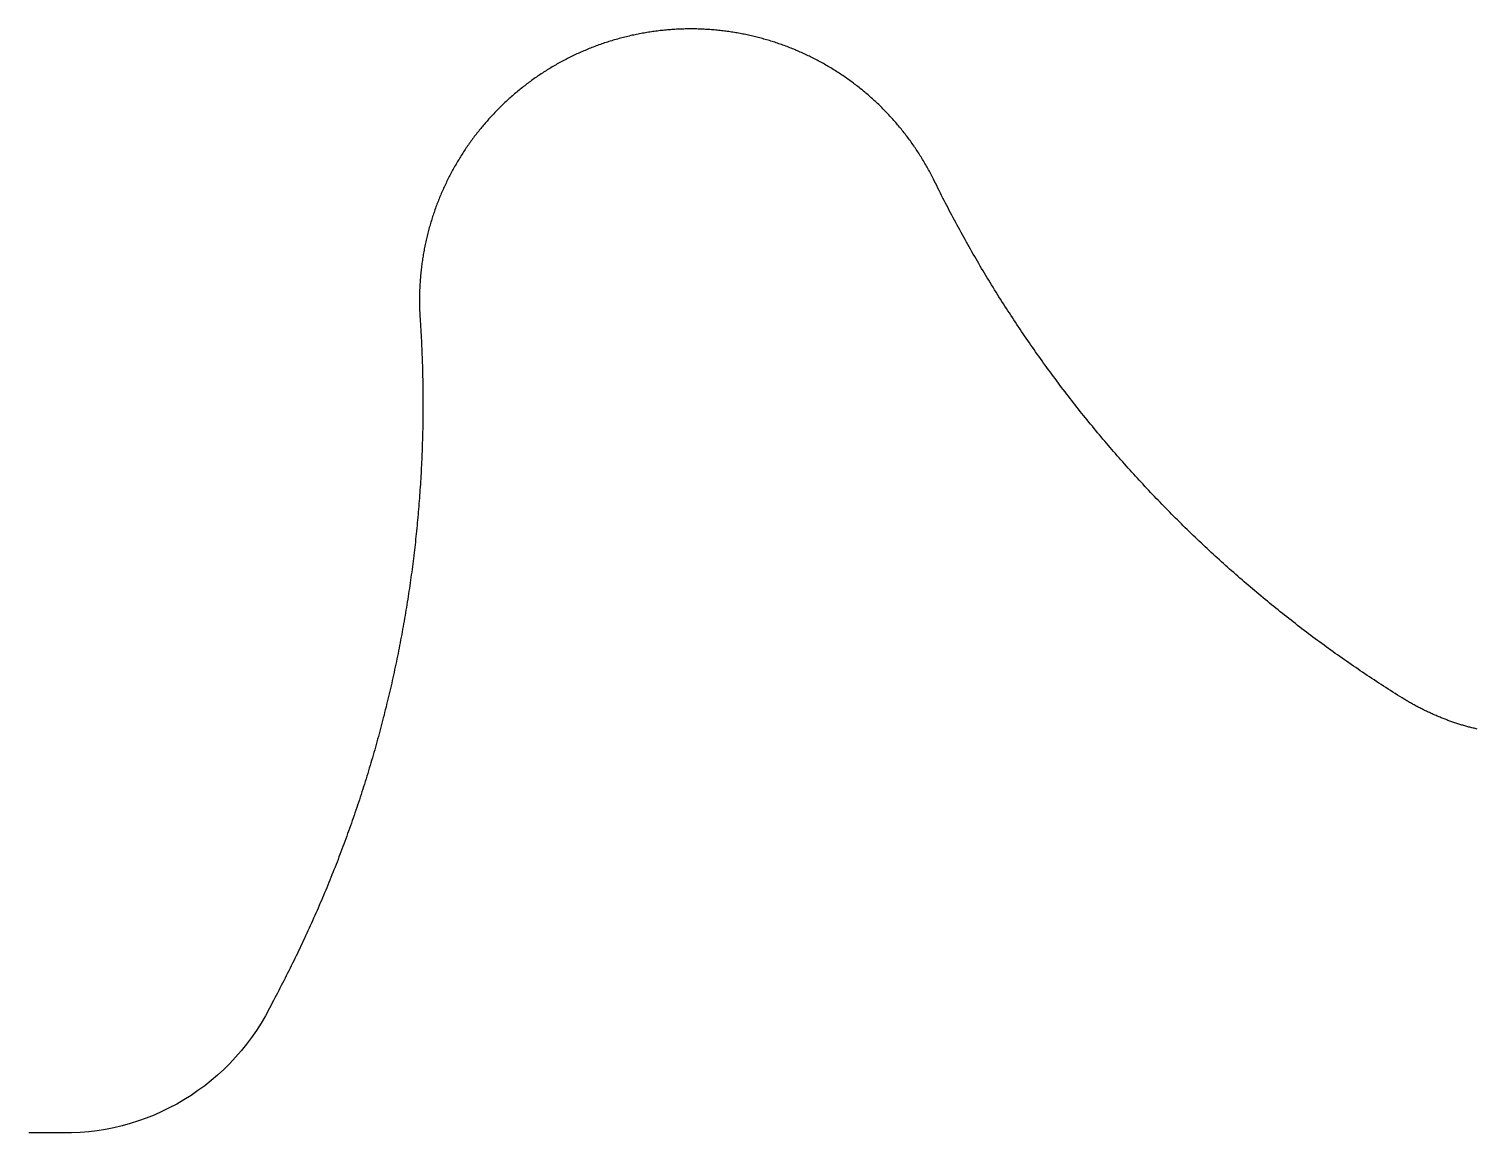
# Model space of a CAD drawing. Header units: millimetres. Extents: x 0 to 300, y 0 to 160.
# Drawn here: x 183.139 to 187.761, y 113.849 to 117.376 of the extents above; entities that cross this region are included whole.
import ezdxf

# ---------------------------------------------------------------- set-up
doc = ezdxf.new("R2010")
doc.units = ezdxf.units.MM
doc.header["$MEASUREMENT"] = 0
doc.layers.add('Layer 1', color=1, linetype='Continuous', true_color=0xff0000)

msp = doc.modelspace()

# ---------------------------------------------------------------- linework, layer by layer
at = {"layer": 'Layer 1'}
msp.add_lwpolyline([(187.7641, 115.1393), (187.7609, 115.1401), (187.7576, 115.1409), (187.7544, 115.1417), (187.7512, 115.1425), (187.7479, 115.1433), (187.7447, 115.1441), (187.7415, 115.145), (187.7382, 115.1459), (187.735, 115.1467), (187.7318, 115.1476), (187.7286, 115.1485), (187.7254, 115.1495), (187.7222, 115.1504), (187.719, 115.1514), (187.7158, 115.1523), (187.7126, 115.1533), (187.7094, 115.1543), (187.7062, 115.1553), (187.703, 115.1563), (187.6998, 115.1573), (187.6966, 115.1584), (187.6934, 115.1594), (187.6902, 115.1605), (187.6871, 115.1616), (187.6839, 115.1627), (187.6807, 115.1638), (187.6776, 115.1649), (187.6744, 115.1661), (187.6713, 115.1672), (187.6681, 115.1684), (187.665, 115.1696), (187.6618, 115.1708), (187.6587, 115.172), (187.6555, 115.1732), (187.6524, 115.1745), (187.6493, 115.1757), (187.6462, 115.177), (187.643, 115.1782), (187.6399, 115.1795), (187.6368, 115.1808), (187.6337, 115.1822), (187.6306, 115.1835), (187.6275, 115.1848), (187.6244, 115.1862), (187.6213, 115.1876), (187.6182, 115.189), (187.6152, 115.1904), (187.6121, 115.1918), (187.609, 115.1932), (187.6059, 115.1946), (187.6029, 115.1961), (187.5998, 115.1976), (187.5968, 115.1991), (187.5937, 115.2006), (187.5907, 115.2021), (187.5877, 115.2036), (187.5846, 115.2051), (187.5816, 115.2067), (187.5786, 115.2082), (187.5756, 115.2098), (187.5725, 115.2114), (187.5695, 115.213), (187.5665, 115.2146), (187.5635, 115.2163), (187.5606, 115.2179), (187.5576, 115.2196), (187.5546, 115.2212), (187.5516, 115.2229), (187.5486, 115.2246), (187.5457, 115.2264), (187.5427, 115.2281), (187.5398, 115.2298), (187.5368, 115.2316), (187.5339, 115.2333), (187.531, 115.2351), (187.528, 115.2369), (187.5251, 115.2387), (187.5176, 115.2434), (187.5101, 115.2481), (187.5025, 115.2529), (187.495, 115.2576), (187.4876, 115.2624), (187.4801, 115.2672), (187.4726, 115.2719), (187.4652, 115.2767), (187.4577, 115.2816), (187.4503, 115.2864), (187.4429, 115.2913), (187.4355, 115.2961), (187.4281, 115.301), (187.4207, 115.3059), (187.4133, 115.3108), (187.406, 115.3158), (187.3986, 115.3207), (187.3913, 115.3257), (187.384, 115.3306), (187.3767, 115.3356), (187.3694, 115.3406), (187.3621, 115.3457), (187.3548, 115.3507), (187.3476, 115.3558), (187.3403, 115.3608), (187.3331, 115.3659), (187.3258, 115.371), (187.3186, 115.3761), (187.3114, 115.3812), (187.3042, 115.3864), (187.2971, 115.3916), (187.2899, 115.3967), (187.2827, 115.4019), (187.2756, 115.4071), (187.2685, 115.4123), (187.2614, 115.4176), (187.2543, 115.4228), (187.2472, 115.4281), (187.2401, 115.4334), (187.233, 115.4387), (187.226, 115.444), (187.2189, 115.4493), (187.2119, 115.4546), (187.2049, 115.46), (187.1979, 115.4654), (187.1909, 115.4707), (187.1839, 115.4761), (187.1769, 115.4815), (187.17, 115.487), (187.163, 115.4924), (187.1561, 115.4979), (187.1492, 115.5033), (187.1423, 115.5088), (187.1354, 115.5143), (187.1285, 115.5198), (187.1216, 115.5254), (187.1148, 115.5309), (187.1079, 115.5365), (187.1011, 115.542), (187.0943, 115.5476), (187.0875, 115.5532), (187.0807, 115.5588), (187.0739, 115.5645), (187.0671, 115.5701), (187.0604, 115.5758), (187.0536, 115.5815), (187.0469, 115.5871), (187.0402, 115.5928), (187.0335, 115.5986), (187.0268, 115.6043), (187.0201, 115.61), (187.0134, 115.6158), (187.0068, 115.6216), (187.0002, 115.6273), (186.9935, 115.6331), (186.9869, 115.639), (186.9803, 115.6448), (186.9737, 115.6506), (186.9672, 115.6565), (186.9606, 115.6624), (186.9541, 115.6682), (186.9475, 115.6741), (186.941, 115.6801), (186.9345, 115.686), (186.928, 115.6919), (186.9215, 115.6979), (186.9151, 115.7038), (186.9086, 115.7098), (186.9022, 115.7158), (186.8957, 115.7218), (186.8893, 115.7278), (186.8829, 115.7339), (186.8765, 115.7399), (186.8702, 115.746), (186.8638, 115.7521), (186.8575, 115.7582), (186.8511, 115.7643), (186.8448, 115.7704), (186.8385, 115.7765), (186.8322, 115.7827), (186.8259, 115.7888), (186.8197, 115.795), (186.8134, 115.8012), (186.8072, 115.8074), (186.801, 115.8136), (186.7947, 115.8198), (186.7886, 115.826), (186.7824, 115.8323), (186.7762, 115.8386), (186.77, 115.8448), (186.7639, 115.8511), (186.7578, 115.8574), (186.7517, 115.8637), (186.7456, 115.8701), (186.7395, 115.8764), (186.7334, 115.8828), (186.7273, 115.8891), (186.7213, 115.8955), (186.7153, 115.9019), (186.7093, 115.9083), (186.7032, 115.9148), (186.6973, 115.9212), (186.6913, 115.9276), (186.6853, 115.9341), (186.6794, 115.9406), (186.6734, 115.9471), (186.6675, 115.9536), (186.6616, 115.9601), (186.6557, 115.9666), (186.6499, 115.9731), (186.644, 115.9797), (186.6381, 115.9863), (186.6323, 115.9928), (186.6265, 115.9994), (186.6207, 116.006), (186.6149, 116.0126), (186.6091, 116.0193), (186.6034, 116.0259), (186.5976, 116.0326), (186.5919, 116.0392), (186.5862, 116.0459), (186.5805, 116.0526), (186.5748, 116.0593), (186.5691, 116.066), (186.5634, 116.0727), (186.5578, 116.0795), (186.5522, 116.0862), (186.5465, 116.093), (186.5409, 116.0998), (186.5354, 116.1066), (186.5298, 116.1134), (186.5242, 116.1202), (186.5187, 116.127), (186.5131, 116.1338), (186.5076, 116.1407), (186.5021, 116.1475), (186.4967, 116.1544), (186.4912, 116.1613), (186.4857, 116.1682), (186.4803, 116.1751), (186.4749, 116.182), (186.4694, 116.189), (186.4641, 116.1959), (186.4587, 116.2029), (186.4533, 116.2098), (186.448, 116.2168), (186.4426, 116.2238), (186.4373, 116.2308), (186.432, 116.2379), (186.4267, 116.2449), (186.4214, 116.2519), (186.4162, 116.259), (186.4109, 116.266), (186.4057, 116.2731), (186.4005, 116.2802), (186.3953, 116.2873), (186.3901, 116.2944), (186.3849, 116.3016), (186.3798, 116.3087), (186.3746, 116.3158), (186.3695, 116.323), (186.3644, 116.3302), (186.3593, 116.3373), (186.3542, 116.3445), (186.3492, 116.3517), (186.3441, 116.359), (186.3391, 116.3662), (186.3341, 116.3734), (186.3291, 116.3807), (186.3241, 116.3879), (186.3191, 116.3952), (186.3141, 116.4025), (186.3092, 116.4098), (186.3043, 116.4171), (186.2994, 116.4244), (186.2945, 116.4318), (186.2896, 116.4391), (186.2847, 116.4465), (186.2799, 116.4538), (186.2751, 116.4612), (186.2702, 116.4686), (186.2655, 116.476), (186.2607, 116.4834), (186.2559, 116.4908), (186.2511, 116.4982), (186.2464, 116.5057), (186.2417, 116.5131), (186.237, 116.5206), (186.2323, 116.5281), (186.2276, 116.5356), (186.223, 116.5431), (186.2183, 116.5506), (186.2137, 116.5581), (186.2091, 116.5656), (186.2045, 116.5732), (186.1999, 116.5807), (186.1954, 116.5883), (186.1908, 116.5958), (186.1863, 116.6034), (186.1818, 116.611), (186.1773, 116.6186), (186.1728, 116.6262), (186.1683, 116.6339), (186.1639, 116.6415), (186.1595, 116.6491), (186.155, 116.6568), (186.1506, 116.6645), (186.1463, 116.6721), (186.1419, 116.6798), (186.1375, 116.6875), (186.1332, 116.6952), (186.1289, 116.703), (186.1246, 116.7107), (186.1203, 116.7184), (186.116, 116.7262), (186.1118, 116.734), (186.1075, 116.7417), (186.1033, 116.7495), (186.0991, 116.7573), (186.0949, 116.7651), (186.0908, 116.7729), (186.0866, 116.7807), (186.0825, 116.7886), (186.0784, 116.7964), (186.0743, 116.8043), (186.0702, 116.8121), (186.0661, 116.82), (186.062, 116.8279), (186.058, 116.8358), (186.054, 116.8437), (186.05, 116.8516), (186.046, 116.8595), (186.042, 116.8675), (186.0381, 116.8754), (186.0341, 116.8834), (186.0302, 116.8913), (186.0281, 116.8957), (186.0259, 116.9), (186.0237, 116.9043), (186.0215, 116.9086), (186.0193, 116.9129), (186.017, 116.9171), (186.0147, 116.9214), (186.0124, 116.9256), (186.0101, 116.9298), (186.0078, 116.934), (186.0054, 116.9382), (186.003, 116.9424), (186.0006, 116.9465), (185.9982, 116.9506), (185.9958, 116.9547), (185.9933, 116.9588), (185.9908, 116.9629), (185.9883, 116.967), (185.9858, 116.971), (185.9832, 116.975), (185.9807, 116.979), (185.9781, 116.983), (185.9755, 116.987), (185.9729, 116.991), (185.9702, 116.9949), (185.9676, 116.9988), (185.9649, 117.0027), (185.9622, 117.0066), (185.9595, 117.0105), (185.9567, 117.0143), (185.954, 117.0181), (185.9512, 117.022), (185.9484, 117.0257), (185.9456, 117.0295), (185.9428, 117.0333), (185.9399, 117.037), (185.937, 117.0407), (185.9342, 117.0445), (185.9312, 117.0481), (185.9283, 117.0518), (185.9254, 117.0555), (185.9224, 117.0591), (185.9194, 117.0627), (185.9164, 117.0663), (185.9134, 117.0699), (185.9104, 117.0734), (185.9074, 117.077), (185.9043, 117.0805), (185.9012, 117.084), (185.8981, 117.0875), (185.895, 117.0909), (185.8919, 117.0944), (185.8887, 117.0978), (185.8855, 117.1012), (185.8823, 117.1046), (185.8791, 117.108), (185.8759, 117.1113), (185.8727, 117.1147), (185.8694, 117.118), (185.8662, 117.1213), (185.8629, 117.1246), (185.8596, 117.1278), (185.8563, 117.131), (185.8529, 117.1343), (185.8496, 117.1375), (185.8462, 117.1406), (185.8429, 117.1438), (185.8395, 117.1469), (185.836, 117.1501), (185.8326, 117.1532), (185.8292, 117.1563), (185.8257, 117.1593), (185.8223, 117.1624), (185.8188, 117.1654), (185.8153, 117.1684), (185.8117, 117.1714), (185.8082, 117.1743), (185.8047, 117.1773), (185.8011, 117.1802), (185.7975, 117.1831), (185.7939, 117.186), (185.7903, 117.1889), (185.7867, 117.1917), (185.7831, 117.1945), (185.7795, 117.1973), (185.7758, 117.2001), (185.7721, 117.2029), (185.7684, 117.2056), (185.7647, 117.2084), (185.761, 117.2111), (185.7573, 117.2138), (185.7535, 117.2164), (185.7498, 117.2191), (185.746, 117.2217), (185.7422, 117.2243), (185.7385, 117.2269), (185.7346, 117.2294), (185.7308, 117.232), (185.727, 117.2345), (185.7232, 117.237), (185.7193, 117.2395), (185.7154, 117.2419), (185.7115, 117.2444), (185.7077, 117.2468), (185.7037, 117.2492), (185.6998, 117.2516), (185.6959, 117.2539), (185.692, 117.2562), (185.688, 117.2586), (185.684, 117.2608), (185.6801, 117.2631), (185.6761, 117.2654), (185.6721, 117.2676), (185.6681, 117.2698), (185.664, 117.272), (185.66, 117.2741), (185.656, 117.2763), (185.6519, 117.2784), (185.6478, 117.2805), (185.6438, 117.2826), (185.6397, 117.2846), (185.6356, 117.2867), (185.6315, 117.2887), (185.6273, 117.2907), (185.6232, 117.2926), (185.6191, 117.2946), (185.6149, 117.2965), (185.6108, 117.2984), (185.6066, 117.3003), (185.6024, 117.3022), (185.5982, 117.304), (185.594, 117.3058), (185.5898, 117.3076), (185.5856, 117.3094), (185.5814, 117.3111), (185.5771, 117.3129), (185.5729, 117.3146), (185.5686, 117.3162), (185.5644, 117.3179), (185.5601, 117.3195), (185.5558, 117.3211), (185.5515, 117.3227), (185.5472, 117.3243), (185.5429, 117.3259), (185.5386, 117.3274), (185.5343, 117.3289), (185.5299, 117.3304), (185.5256, 117.3318), (185.5212, 117.3333), (185.5169, 117.3347), (185.5125, 117.3361), (185.5081, 117.3374), (185.5037, 117.3388), (185.4994, 117.3401), (185.495, 117.3414), (185.4906, 117.3427), (185.4861, 117.3439), (185.4817, 117.3451), (185.4773, 117.3463), (185.4729, 117.3475), (185.4684, 117.3487), (185.464, 117.3498), (185.4595, 117.3509), (185.4551, 117.352), (185.4506, 117.3531), (185.4461, 117.3541), (185.4416, 117.3551), (185.4371, 117.3561), (185.4327, 117.3571), (185.4282, 117.358), (185.4237, 117.359), (185.4191, 117.3599), (185.4146, 117.3607), (185.4101, 117.3616), (185.4056, 117.3624), (185.401, 117.3632), (185.3965, 117.364), (185.3919, 117.3648), (185.3874, 117.3655), (185.3828, 117.3662), (185.3783, 117.3669), (185.3737, 117.3675), (185.3691, 117.3682), (185.3646, 117.3688), (185.36, 117.3694), (185.3554, 117.3699), (185.3508, 117.3705), (185.3462, 117.371), (185.3416, 117.3715), (185.337, 117.372), (185.3324, 117.3724), (185.3278, 117.3728), (185.3232, 117.3732), (185.3186, 117.3736), (185.3139, 117.3739), (185.3093, 117.3742), (185.3047, 117.3745), (185.3, 117.3748), (185.2954, 117.375), (185.2908, 117.3753), (185.2861, 117.3754), (185.2815, 117.3756), (185.2768, 117.3758), (185.2722, 117.3759), (185.2675, 117.376), (185.2628, 117.376), (185.2582, 117.3761), (185.2535, 117.3761), (185.2488, 117.3761), (185.2442, 117.3761), (185.2395, 117.376), (185.2348, 117.3759), (185.2301, 117.3758), (185.2255, 117.3757), (185.2208, 117.3755), (185.2161, 117.3753), (185.2114, 117.3751), (185.2067, 117.3749), (185.202, 117.3746), (185.1973, 117.3743), (185.1926, 117.374), (185.1879, 117.3737), (185.1833, 117.3733), (185.1786, 117.3729), (185.1739, 117.3725), (185.1692, 117.3721), (185.1645, 117.3716), (185.1598, 117.3711), (185.1551, 117.3706), (185.1504, 117.37), (185.1457, 117.3695), (185.1409, 117.3689), (185.1362, 117.3682), (185.1315, 117.3676), (185.1268, 117.3669), (185.1221, 117.3662), (185.1174, 117.3655), (185.1127, 117.3647), (185.108, 117.3639), (185.1033, 117.3631), (185.0986, 117.3623), (185.0939, 117.3614), (185.0892, 117.3605), (185.0845, 117.3596), (185.0798, 117.3587), (185.0751, 117.3577), (185.0704, 117.3567), (185.0657, 117.3557), (185.061, 117.3546), (185.0563, 117.3535), (185.0516, 117.3524), (185.0469, 117.3513), (185.0422, 117.3501), (185.0375, 117.3489), (185.0329, 117.3477), (185.0282, 117.3465), (185.0235, 117.3452), (185.0188, 117.3439), (185.0142, 117.3426), (185.0095, 117.3413), (185.0049, 117.3399), (185.0003, 117.3385), (184.9957, 117.3371), (184.9911, 117.3357), (184.9865, 117.3342), (184.9819, 117.3327), (184.9774, 117.3312), (184.9728, 117.3297), (184.9683, 117.3281), (184.9638, 117.3265), (184.9593, 117.3249), (184.9548, 117.3233), (184.9503, 117.3217), (184.9458, 117.32), (184.9414, 117.3183), (184.937, 117.3166), (184.9325, 117.3148), (184.9281, 117.3131), (184.9237, 117.3113), (184.9193, 117.3095), (184.915, 117.3076), (184.9106, 117.3058), (184.9063, 117.3039), (184.9019, 117.302), (184.8976, 117.3001), (184.8933, 117.2981), (184.889, 117.2962), (184.8847, 117.2942), (184.8805, 117.2922), (184.8762, 117.2901), (184.872, 117.2881), (184.8678, 117.286), (184.8636, 117.2839), (184.8594, 117.2818), (184.8552, 117.2797), (184.851, 117.2775), (184.8469, 117.2753), (184.8428, 117.2731), (184.8386, 117.2709), (184.8345, 117.2686), (184.8304, 117.2664), (184.8264, 117.2641), (184.8223, 117.2618), (184.8183, 117.2595), (184.8142, 117.2571), (184.8102, 117.2547), (184.8062, 117.2523), (184.8022, 117.2499), (184.7982, 117.2475), (184.7943, 117.2451), (184.7903, 117.2426), (184.7864, 117.2401), (184.7825, 117.2376), (184.7786, 117.235), (184.7747, 117.2325), (184.7709, 117.2299), (184.767, 117.2273), (184.7632, 117.2247), (184.7594, 117.2221), (184.7556, 117.2195), (184.7518, 117.2168), (184.748, 117.2141), (184.7443, 117.2114), (184.7405, 117.2087), (184.7368, 117.2059), (184.7331, 117.2032), (184.7294, 117.2004), (184.7257, 117.1976), (184.7221, 117.1948), (184.7184, 117.1919), (184.7148, 117.1891), (184.7112, 117.1862), (184.7076, 117.1833), (184.704, 117.1804), (184.7005, 117.1775), (184.6969, 117.1745), (184.6934, 117.1716), (184.6899, 117.1686), (184.6864, 117.1656), (184.6829, 117.1626), (184.6795, 117.1595), (184.6761, 117.1565), (184.6726, 117.1534), (184.6692, 117.1503), (184.6658, 117.1472), (184.6625, 117.1441), (184.6591, 117.141), (184.6558, 117.1378), (184.6525, 117.1346), (184.6492, 117.1314), (184.6459, 117.1282), (184.6426, 117.125), (184.6394, 117.1218), (184.6361, 117.1185), (184.6329, 117.1152), (184.6297, 117.112), (184.6265, 117.1086), (184.6234, 117.1053), (184.6202, 117.102), (184.6171, 117.0986), (184.614, 117.0953), (184.6109, 117.0919), (184.6079, 117.0885), (184.6048, 117.0851), (184.6018, 117.0816), (184.5988, 117.0782), (184.5958, 117.0747), (184.5928, 117.0712), (184.5898, 117.0677), (184.5869, 117.0642), (184.584, 117.0607), (184.5811, 117.0572), (184.5782, 117.0536), (184.5753, 117.05), (184.5725, 117.0465), (184.5697, 117.0429), (184.5668, 117.0392), (184.5641, 117.0356), (184.5613, 117.032), (184.5585, 117.0283), (184.5558, 117.0246), (184.5531, 117.021), (184.5504, 117.0173), (184.5477, 117.0135), (184.5451, 117.0098), (184.5425, 117.0061), (184.5398, 117.0023), (184.5373, 116.9985), (184.5347, 116.9948), (184.5321, 116.991), (184.5296, 116.9872), (184.5271, 116.9833), (184.5246, 116.9795), (184.5221, 116.9756), (184.5197, 116.9718), (184.5172, 116.9679), (184.5148, 116.964), (184.5124, 116.9601), (184.5101, 116.9562), (184.5077, 116.9523), (184.5054, 116.9483), (184.5031, 116.9444), (184.5008, 116.9404), (184.4985, 116.9364), (184.4963, 116.9324), (184.494, 116.9284), (184.4918, 116.9244), (184.4896, 116.9204), (184.4875, 116.9163), (184.4853, 116.9123), (184.4832, 116.9082), (184.4811, 116.9042), (184.479, 116.9001), (184.477, 116.896), (184.4749, 116.8919), (184.4729, 116.8877), (184.4709, 116.8836), (184.469, 116.8795), (184.467, 116.8753), (184.4651, 116.8711), (184.4632, 116.867), (184.4613, 116.8628), (184.4594, 116.8586), (184.4576, 116.8544), (184.4558, 116.8501), (184.454, 116.8459), (184.4522, 116.8417), (184.4504, 116.8374), (184.4487, 116.8332), (184.447, 116.8289), (184.4453, 116.8246), (184.4436, 116.8203), (184.442, 116.816), (184.4404, 116.8117), (184.4388, 116.8074), (184.4372, 116.803), (184.4356, 116.7987), (184.4341, 116.7943), (184.4326, 116.79), (184.4311, 116.7856), (184.4297, 116.7812), (184.4282, 116.7768), (184.4268, 116.7724), (184.4254, 116.768), (184.424, 116.7636), (184.4227, 116.7592), (184.4214, 116.7547), (184.4201, 116.7503), (184.4188, 116.7458), (184.4175, 116.7414), (184.4163, 116.7369), (184.4151, 116.7324), (184.4139, 116.7279), (184.4128, 116.7235), (184.4116, 116.7189), (184.4105, 116.7144), (184.4094, 116.7099), (184.4084, 116.7054), (184.4073, 116.7009), (184.4063, 116.6963), (184.4053, 116.6918), (184.4043, 116.6872), (184.4034, 116.6826), (184.4025, 116.6781), (184.4016, 116.6735), (184.4007, 116.6689), (184.3999, 116.6643), (184.3991, 116.6597), (184.3983, 116.6551), (184.3975, 116.6505), (184.3967, 116.6458), (184.396, 116.6412), (184.3953, 116.6366), (184.3946, 116.6319), (184.394, 116.6273), (184.3934, 116.6226), (184.3928, 116.6179), (184.3922, 116.6133), (184.3916, 116.6086), (184.3911, 116.6039), (184.3906, 116.5992), (184.3901, 116.5945), (184.3897, 116.5898), (184.3893, 116.5851), (184.3889, 116.5804), (184.3885, 116.5757), (184.3881, 116.571), (184.3878, 116.5662), (184.3875, 116.5615), (184.3873, 116.5568), (184.387, 116.552), (184.3868, 116.5473), (184.3866, 116.5425), (184.3864, 116.5378), (184.3863, 116.533), (184.3862, 116.5282), (184.3861, 116.5234), (184.386, 116.5187), (184.386, 116.5139), (184.386, 116.5091), (184.386, 116.5043), (184.3861, 116.4995), (184.3861, 116.4947), (184.3862, 116.4899), (184.3863, 116.4851), (184.3865, 116.4803), (184.3867, 116.4754), (184.3869, 116.4706), (184.3871, 116.4658), (184.3874, 116.461), (184.3876, 116.4561), (184.388, 116.4513), (184.3885, 116.4424), (184.3891, 116.4336), (184.3897, 116.4247), (184.3902, 116.4159), (184.3907, 116.407), (184.3912, 116.3982), (184.3917, 116.3893), (184.3921, 116.3804), (184.3925, 116.3716), (184.393, 116.3627), (184.3933, 116.3539), (184.3937, 116.345), (184.3941, 116.3362), (184.3944, 116.3273), (184.3947, 116.3185), (184.395, 116.3096), (184.3953, 116.3008), (184.3956, 116.2919), (184.3958, 116.2831), (184.396, 116.2742), (184.3962, 116.2654), (184.3964, 116.2565), (184.3965, 116.2477), (184.3967, 116.2388), (184.3968, 116.23), (184.3969, 116.2212), (184.397, 116.2123), (184.3971, 116.2035), (184.3971, 116.1946), (184.3971, 116.1858), (184.3971, 116.1769), (184.3971, 116.1681), (184.3971, 116.1593), (184.397, 116.1504), (184.397, 116.1416), (184.3969, 116.1328), (184.3968, 116.1239), (184.3966, 116.1151), (184.3965, 116.1063), (184.3963, 116.0974), (184.3961, 116.0886), (184.3959, 116.0798), (184.3957, 116.071), (184.3954, 116.0621), (184.3952, 116.0533), (184.3949, 116.0445), (184.3946, 116.0357), (184.3943, 116.0269), (184.3939, 116.018), (184.3936, 116.0092), (184.3932, 116.0004), (184.3928, 115.9916), (184.3924, 115.9828), (184.3919, 115.974), (184.3915, 115.9652), (184.391, 115.9564), (184.3905, 115.9476), (184.39, 115.9388), (184.3895, 115.93), (184.3889, 115.9212), (184.3883, 115.9124), (184.3877, 115.9036), (184.3871, 115.8948), (184.3865, 115.886), (184.3859, 115.8772), (184.3852, 115.8684), (184.3845, 115.8597), (184.3838, 115.8509), (184.3831, 115.8421), (184.3823, 115.8333), (184.3816, 115.8245), (184.3808, 115.8158), (184.38, 115.807), (184.3792, 115.7982), (184.3783, 115.7895), (184.3775, 115.7807), (184.3766, 115.772), (184.3757, 115.7632), (184.3748, 115.7544), (184.3739, 115.7457), (184.3729, 115.7369), (184.3719, 115.7282), (184.3709, 115.7194), (184.3699, 115.7107), (184.3689, 115.702), (184.3679, 115.6932), (184.3668, 115.6845), (184.3657, 115.6758), (184.3646, 115.667), (184.3635, 115.6583), (184.3623, 115.6496), (184.3612, 115.6409), (184.36, 115.6321), (184.3588, 115.6234), (184.3576, 115.6147), (184.3563, 115.606), (184.3551, 115.5973), (184.3538, 115.5886), (184.3525, 115.5799), (184.3512, 115.5712), (184.3499, 115.5625), (184.3485, 115.5538), (184.3472, 115.5451), (184.3458, 115.5364), (184.3444, 115.5278), (184.3429, 115.5191), (184.3415, 115.5104), (184.34, 115.5017), (184.3386, 115.4931), (184.3371, 115.4844), (184.3355, 115.4758), (184.334, 115.4671), (184.3324, 115.4584), (184.3309, 115.4498), (184.3293, 115.4412), (184.3277, 115.4325), (184.326, 115.4239), (184.3244, 115.4152), (184.3227, 115.4066), (184.321, 115.398), (184.3193, 115.3894), (184.3176, 115.3807), (184.3158, 115.3721), (184.3141, 115.3635), (184.3123, 115.3549), (184.3105, 115.3463), (184.3087, 115.3377), (184.3068, 115.3291), (184.305, 115.3205), (184.3031, 115.3119), (184.3012, 115.3033), (184.2993, 115.2948), (184.2974, 115.2862), (184.2954, 115.2776), (184.2935, 115.269), (184.2915, 115.2605), (184.2895, 115.2519), (184.2874, 115.2434), (184.2854, 115.2348), (184.2833, 115.2263), (184.2813, 115.2177), (184.2792, 115.2092), (184.277, 115.2007), (184.2749, 115.1921), (184.2728, 115.1836), (184.2706, 115.1751), (184.2684, 115.1666), (184.2662, 115.1581), (184.264, 115.1495), (184.2617, 115.141), (184.2594, 115.1325), (184.2572, 115.1241), (184.2549, 115.1156), (184.2525, 115.1071), (184.2502, 115.0986), (184.2478, 115.0901), (184.2455, 115.0817), (184.2431, 115.0732), (184.2407, 115.0648), (184.2382, 115.0563), (184.2358, 115.0478), (184.2333, 115.0394), (184.2308, 115.031), (184.2283, 115.0225), (184.2258, 115.0141), (184.2232, 115.0057), (184.2207, 114.9973), (184.2181, 114.9889), (184.2155, 114.9805), (184.2129, 114.972), (184.2103, 114.9637), (184.2076, 114.9553), (184.2049, 114.9469), (184.2022, 114.9385), (184.1995, 114.9301), (184.1968, 114.9218), (184.1941, 114.9134), (184.1913, 114.905), (184.1885, 114.8967), (184.1857, 114.8883), (184.1829, 114.88), (184.1801, 114.8717), (184.1772, 114.8633), (184.1743, 114.855), (184.1714, 114.8467), (184.1685, 114.8384), (184.1656, 114.8301), (184.1627, 114.8218), (184.1597, 114.8135), (184.1567, 114.8052), (184.1537, 114.7969), (184.1507, 114.7886), (184.1477, 114.7803), (184.1446, 114.7721), (184.1415, 114.7638), (184.1384, 114.7556), (184.1353, 114.7473), (184.1322, 114.7391), (184.129, 114.7308), (184.1259, 114.7226), (184.1227, 114.7144), (184.1195, 114.7062), (184.1163, 114.698), (184.113, 114.6898), (184.1098, 114.6816), (184.1065, 114.6734), (184.1032, 114.6652), (184.0999, 114.657), (184.0966, 114.6488), (184.0932, 114.6407), (184.0899, 114.6325), (184.0865, 114.6244), (184.0831, 114.6162), (184.0797, 114.6081), (184.0762, 114.5999), (184.0728, 114.5918), (184.0693, 114.5837), (184.0658, 114.5756), (184.0623, 114.5675), (184.0588, 114.5594), (184.0552, 114.5513), (184.0517, 114.5432), (184.0481, 114.5351), (184.0445, 114.527), (184.0409, 114.519), (184.0372, 114.5109), (184.0336, 114.5029), (184.0299, 114.4948), (184.0262, 114.4868), (184.0225, 114.4788), (184.0188, 114.4707), (184.015, 114.4627), (184.0113, 114.4547), (184.0075, 114.4467), (184.0037, 114.4387), (183.9999, 114.4307), (183.996, 114.4228), (183.9922, 114.4148), (183.9883, 114.4068), (183.9844, 114.3989), (183.9805, 114.3909), (183.9766, 114.383), (183.9727, 114.3751), (183.9687, 114.3671), (183.9647, 114.3592), (183.9607, 114.3513), (183.9567, 114.3434), (183.9527, 114.3355), (183.9486, 114.3276), (183.9446, 114.3197), (183.9405, 114.3119), (183.9364, 114.304), (183.9322, 114.2961), (183.9281, 114.2883), (183.924, 114.2805), (183.9198, 114.2726, -0.303379), (183.2193, 113.8496), (183.2188, 113.8496), (183.2183, 113.8496), (183.2177, 113.8496), (183.2172, 113.8496), (183.2167, 113.8496), (183.2162, 113.8496), (183.2156, 113.8496), (183.2151, 113.8496), (183.2146, 113.8496), (183.214, 113.8496), (183.2135, 113.8496), (183.213, 113.8496), (183.2125, 113.8496), (183.2119, 113.8496), (183.2114, 113.8496), (183.2109, 113.8496), (183.2103, 113.8496), (183.2098, 113.8496), (183.2093, 113.8496), (183.2088, 113.8496), (183.2082, 113.8496), (183.2077, 113.8496), (183.2072, 113.8496), (183.2067, 113.8496), (183.2061, 113.8496), (183.2056, 113.8496), (183.2051, 113.8496), (183.2045, 113.8496), (183.204, 113.8496), (183.2035, 113.8496), (183.203, 113.8496), (183.2024, 113.8496), (183.2019, 113.8496), (183.2014, 113.8496), (183.2008, 113.8495), (183.2003, 113.8495), (183.1998, 113.8495), (183.1993, 113.8495), (183.1987, 113.8495), (183.1982, 113.8495), (183.1977, 113.8495), (183.1972, 113.8495), (183.1966, 113.8495), (183.1961, 113.8495), (183.1956, 113.8495), (183.195, 113.8495), (183.1945, 113.8495), (183.194, 113.8495), (183.1935, 113.8495), (183.1929, 113.8495), (183.1924, 113.8495), (183.1919, 113.8495), (183.1913, 113.8495), (183.1908, 113.8495), (183.1903, 113.8495), (183.1898, 113.8495), (183.1892, 113.8495), (183.1887, 113.8495), (183.1882, 113.8495), (183.1877, 113.8495), (183.1871, 113.8495), (183.1866, 113.8495), (183.1861, 113.8495), (183.1855, 113.8495), (183.185, 113.8495), (183.1845, 113.8495), (183.184, 113.8495), (183.1834, 113.8495), (183.1829, 113.8495), (183.1824, 113.8495), (183.1818, 113.8495), (183.1813, 113.8495), (183.1808, 113.8495), (183.1803, 113.8495), (183.1797, 113.8495), (183.1792, 113.8495), (183.1787, 113.8495), (183.1782, 113.8495), (183.1776, 113.8495), (183.1771, 113.8495), (183.1766, 113.8495), (183.176, 113.8495), (183.1755, 113.8495), (183.175, 113.8495), (183.1745, 113.8495), (183.1739, 113.8495), (183.1734, 113.8495), (183.1729, 113.8495), (183.1723, 113.8495), (183.1718, 113.8495), (183.1713, 113.8495), (183.1708, 113.8495), (183.1702, 113.8495), (183.1697, 113.8495), (183.1692, 113.8495), (183.1687, 113.8495), (183.1681, 113.8495), (183.1676, 113.8495), (183.1671, 113.8495), (183.1665, 113.8495), (183.166, 113.8495), (183.1655, 113.8495), (183.165, 113.8495), (183.1644, 113.8495), (183.1639, 113.8495), (183.1634, 113.8495), (183.1628, 113.8495), (183.1623, 113.8494), (183.1618, 113.8494), (183.1613, 113.8494), (183.1607, 113.8494), (183.1602, 113.8494), (183.1597, 113.8494), (183.1592, 113.8494), (183.1586, 113.8494), (183.1581, 113.8494), (183.1576, 113.8494), (183.157, 113.8494), (183.1565, 113.8494), (183.156, 113.8494), (183.1555, 113.8494), (183.1549, 113.8494), (183.1544, 113.8494), (183.1539, 113.8494), (183.1533, 113.8494), (183.1528, 113.8494), (183.1523, 113.8494), (183.1518, 113.8494), (183.1512, 113.8494), (183.1507, 113.8494), (183.1502, 113.8494), (183.1497, 113.8494), (183.1491, 113.8494), (183.1486, 113.8494), (183.1481, 113.8494), (183.1475, 113.8494), (183.147, 113.8494), (183.1465, 113.8494), (183.146, 113.8494), (183.1454, 113.8494), (183.1449, 113.8494), (183.1444, 113.8494), (183.1439, 113.8494), (183.1433, 113.8494), (183.1428, 113.8494), (183.1423, 113.8494), (183.1417, 113.8494), (183.1412, 113.8494), (183.1407, 113.8494), (183.1402, 113.8494), (183.1396, 113.8494), (183.1391, 113.8494), (183.1386, 113.8494)], format="xyb", dxfattribs=at)

doc.saveas('drawing.dxf')
